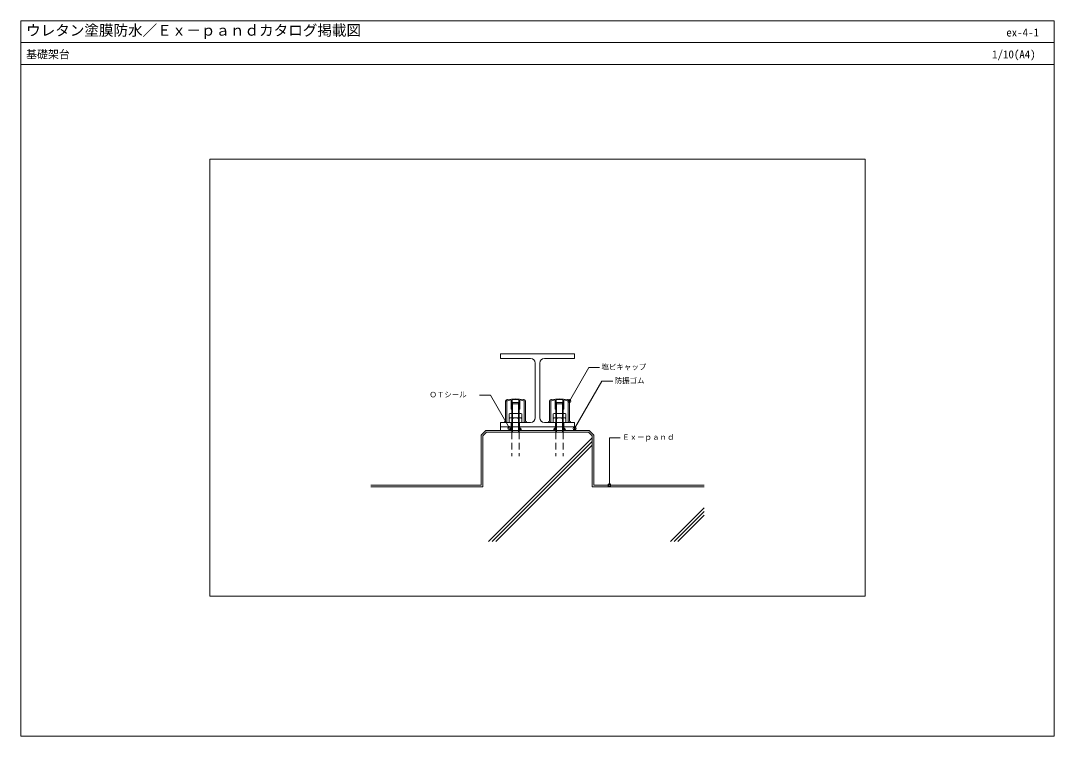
# Model space of a CAD drawing. Units: millimetres, scale not verified. Extents: x -1420 to 1420, y -983 to 983.
import ezdxf
from ezdxf.enums import TextEntityAlignment as Align

# ---------------------------------------------------------------- set-up
doc = ezdxf.new("R2010")
doc.units = ezdxf.units.MM
doc.header["$LTSCALE"] = 3
doc.linetypes.add('USER1', pattern=[9.525, 6.35, -3.175])
for name, color, linetype, lineweight in [('0-0_0', 7, 'Continuous', 18), ('0-1_WAKU', 7, 'Continuous', 18), ('0-3_KUTAI', 3, 'Continuous', 18), ('0-4_BOUSUI', 1, 'Continuous', 18), ('0-5_HATCH', 9, 'Continuous', 18), ('0-6_KANAMONO_SCREW', 4, 'Continuous', 18), ('0-7_MOJI', 7, 'Continuous', 18), ('0-8_A022KUTAI-S', 6, 'Continuous', 18)]:
    doc.layers.add(name, color=color, linetype=linetype, lineweight=lineweight)
doc.styles.add('ＭＳ ゴシック', font='')
doc.styles.get('ＭＳ ゴシック').set_extended_font_data('MS Gothic')

msp = doc.modelspace()

# ---------------------------------------------------------------- linework, layer by layer
at = {"layer": '0-0_0'}
msp.add_line((-1420, 922.681), (1420, 922.681), dxfattribs=at)
msp.add_lwpolyline([(-900, -597.681), (900, -597.681), (900, 602.319), (-900, 602.319)], close=True, dxfattribs=at)
at = {"layer": '0-1_WAKU'}
for points in [[(-1420, -982.681), (1420, -982.681), (1420, 982.681), (-1420, 982.681)], [(1420, 862.681), (-1420, 862.681), (-1420, 982.681), (1420, 982.681)]]:
    msp.add_lwpolyline(points, close=True, dxfattribs=at)
at = {"layer": '0-3_KUTAI'}
msp.add_lwpolyline([(-457.5, -297.681), (-149.776, -297.681), (-149.776, -157.681), (-139.776, -147.681), (140.224, -147.681), (150.224, -157.681), (150.224, -297.681), (457.5, -297.681)], dxfattribs=at)
at = {"layer": '0-4_BOUSUI'}
for points in [[(-102, -132.681), (102, -132.681), (102, -142.681), (-102, -142.681)], [(-71.5, -132.681), (-49.5, -132.681), (-49.5, -142.681), (-71.5, -142.681)], [(49.5, -132.681), (71.5, -132.681), (71.5, -142.681), (49.5, -142.681)]]:
    msp.add_lwpolyline(points, close=True, dxfattribs=at)
for points in [[(-457.5, -292.681), (-154.776, -292.681), (-154.776, -155.61), (-141.847, -142.681), (142.295, -142.681), (155.224, -155.61), (155.224, -292.681), (457.5, -292.681)], [(-457.5, -297.681), (-149.776, -297.681), (-149.776, -157.681), (-139.776, -147.681), (140.224, -147.681), (150.224, -157.681), (150.224, -297.681), (457.5, -297.681)]]:
    msp.add_lwpolyline(points, dxfattribs=at)
for centre, start, end in [((-68.966, -142.681), 90, 180), ((-52.034, -142.681), 360, 90), ((52.034, -142.681), 90, 180), ((68.966, -142.681), 360, 90)]:
    msp.add_arc(centre, 8, start, end, dxfattribs=at)
at = {"layer": '0-5_HATCH'}
for p, q in [((-76.965, -142.54), (-69.107, -134.682)), ((-73.308, -142.681), (-76.361, -139.628)), ((-68.966, -142.533), (-74.548, -136.951)), ((-72.616, -142.681), (-68.966, -139.032)), ((-68.966, -138.043), (-71.806, -135.202)), ((-52.034, -135.57), (-51.19, -134.726)), ((-52.034, -140.06), (-47.842, -135.868)), ((-46.367, -142.681), (-52.034, -137.014)), ((-50.857, -142.681), (-52.034, -141.504)), ((-50.165, -142.681), (-45.52, -138.037)), ((-44.464, -140.094), (-49.447, -135.111)), ((-45.675, -142.681), (-44.176, -141.182)), ((44.035, -142.54), (51.893, -134.682)), ((47.692, -142.681), (44.639, -139.628)), ((52.034, -142.533), (46.452, -136.951)), ((48.384, -142.681), (52.034, -139.032)), ((52.034, -138.043), (49.194, -135.202)), ((68.966, -135.57), (69.81, -134.726)), ((68.966, -140.06), (73.158, -135.868)), ((74.633, -142.681), (68.966, -137.014)), ((70.143, -142.681), (68.966, -141.504)), ((70.835, -142.681), (75.48, -138.037)), ((76.536, -140.094), (71.553, -135.111)), ((75.325, -142.681), (76.824, -141.182)), ((-134.776, -447.681), (150.224, -162.681)), ((-124.776, -447.681), (150.224, -172.681)), ((-114.776, -447.681), (150.224, -182.681)), ((365.224, -447.681), (457.5, -355.405)), ((375.224, -447.681), (457.5, -365.405)), ((385.224, -447.681), (457.5, -375.405))]:
    msp.add_line(p, q, dxfattribs=at)
at = {"layer": '0-6_KANAMONO_SCREW'}
for p, q in [((-50.5, -69.33), (-70.5, -69.33)), ((-68.966, -65.83), (-68.966, -147.681)), ((-52.034, -65.83), (-52.034, -147.681)), ((70.5, -69.33), (50.5, -69.33)), ((52.034, -65.83), (52.034, -147.681)), ((68.966, -65.83), (68.966, -147.681)), ((-74.595, -108.181), (-46.405, -108.181)), ((-69.065, -97.006), (-69.065, -107.981)), ((-69.065, -109.506), (-69.065, -120.481)), ((-51.935, -97.006), (-51.935, -107.981)), ((-51.935, -109.506), (-51.935, -120.481)), ((46.405, -108.181), (74.595, -108.181)), ((51.935, -97.006), (51.935, -107.981)), ((51.935, -109.506), (51.935, -120.481)), ((69.065, -97.006), (69.065, -107.981)), ((69.065, -109.506), (69.065, -120.481)), ((-88.004, -120.681), (-90.809, -120.681)), ((-74.595, -120.681), (-46.405, -120.681)), ((32.996, -120.681), (30.191, -120.681)), ((46.405, -120.681), (74.595, -120.681))]:
    msp.add_line(p, q, dxfattribs=at)
at = {"layer": '0-6_KANAMONO_SCREW', "linetype": 'USER1'}
for p, q in [((-70.5, -147.681), (-70.5, -213.691)), ((-50.5, -147.681), (-50.5, -213.691)), ((50.5, -147.681), (50.5, -213.691)), ((70.5, -147.681), (70.5, -213.691))]:
    msp.add_line(p, q, dxfattribs=at)
at = {"layer": '0-6_KANAMONO_SCREW'}
for points in [[(-83.31, -58.061), (-60.709, -55.681), (-60.291, -55.681), (-37.69, -58.061)], [(37.69, -58.061), (60.291, -55.681), (60.709, -55.681), (83.31, -58.061)], [(-90.809, -120.681), (-90.809, -118.844), (-87.691, -116.917), (-87.691, -62.09)], [(-84.691, -62.788), (-84.691, -118.59), (-87.809, -120.517), (-88.004, -120.681)], [(-38.368, -61.006), (-48.991, -58.882), (-48.991, -84.504), (-51.512, -84.504), (-51.512, -58.617), (-60.5, -57.67), (-69.488, -58.617), (-69.488, -84.504), (-72.009, -84.504), (-72.009, -58.882), (-82.632, -61.006)], [(-50.5, -147.681), (-50.5, -69.33), (-52.034, -65.83), (-68.966, -65.83), (-70.5, -69.33), (-70.5, -147.681)], [(-33.309, -62.09), (-33.309, -116.917), (-30.191, -118.844), (-30.191, -120.681), (-32.996, -120.681), (-33.191, -120.517), (-36.309, -118.59), (-36.309, -62.788)], [(30.191, -120.681), (30.191, -118.844), (33.309, -116.917), (33.309, -62.09)], [(36.309, -62.788), (36.309, -118.59), (33.191, -120.517), (32.996, -120.681)], [(82.632, -61.006), (72.009, -58.882), (72.009, -84.504), (69.488, -84.504), (69.488, -58.617), (60.5, -57.67), (51.512, -58.617), (51.512, -84.504), (48.991, -84.504), (48.991, -58.882), (38.368, -61.006)], [(70.5, -147.681), (70.5, -69.33), (68.966, -65.83), (52.034, -65.83), (50.5, -69.33), (50.5, -147.681)], [(87.691, -62.09), (87.691, -116.917), (90.809, -118.844), (90.809, -120.681), (88.004, -120.681), (87.809, -120.517), (84.691, -118.59), (84.691, -62.788)]]:
    msp.add_lwpolyline(points, dxfattribs=at)
for points in [[(-43.37, -97.006), (-43.37, -107.981), (-77.63, -107.981), (-77.63, -97.006), (-75.335, -95.681), (-45.665, -95.681)], [(-45.665, -108.181), (-75.335, -108.181), (-77.63, -109.506), (-77.63, -120.481), (-43.37, -120.481), (-43.37, -109.506)], [(77.63, -97.006), (77.63, -107.981), (43.37, -107.981), (43.37, -97.006), (45.665, -95.681), (75.335, -95.681)], [(75.335, -108.181), (45.665, -108.181), (43.37, -109.506), (43.37, -120.481), (77.63, -120.481), (77.63, -109.506)]]:
    msp.add_lwpolyline(points, close=True, dxfattribs=at)
for centre, radius, start, end in [((-81.047, -64.919), 7.222, 108.26508, 156.93758), ((-81.047, -64.919), 4.222, 112.05995, 149.6875), ((-39.953, -64.919), 4.222, 30.3125, 67.94005), ((-39.953, -64.919), 7.222, 23.06242, 71.73492), ((39.953, -64.919), 7.222, 108.26508, 156.93758), ((39.953, -64.919), 4.222, 112.05995, 149.6875), ((81.047, -64.919), 4.222, 30.3125, 67.94005), ((81.047, -64.919), 7.222, 23.06242, 71.73492), ((-73.347, -103.264), 7.583, 55.61575, 124.38425), ((-73.347, -115.764), 7.583, 55.61575, 124.38425), ((-74.595, -107.981), 0.2, 180, 270), ((-60.5, -124.026), 28.345, 72.41205, 107.58795), ((-60.5, -136.526), 28.345, 72.41205, 107.58795), ((-47.653, -103.264), 7.583, 55.61575, 124.38425), ((-47.653, -115.764), 7.583, 55.61575, 124.38425), ((-46.405, -107.981), 0.2, 270, 0), ((47.653, -103.264), 7.583, 55.61575, 124.38425), ((47.653, -115.764), 7.583, 55.61575, 124.38425), ((46.405, -107.981), 0.2, 180, 270), ((60.5, -124.026), 28.345, 72.41205, 107.58795), ((60.5, -136.526), 28.345, 72.41205, 107.58795), ((73.347, -103.264), 7.583, 55.61575, 124.38425), ((73.347, -115.764), 7.583, 55.61575, 124.38425), ((74.595, -107.981), 0.2, 270, 0), ((-74.595, -120.481), 0.2, 180, 270), ((-46.405, -120.481), 0.2, 270, 0), ((46.405, -120.481), 0.2, 180, 270), ((74.595, -120.481), 0.2, 270, 0)]:
    msp.add_arc(centre, radius, start, end, dxfattribs=at)
at = {"layer": '0-7_MOJI'}
for p, q in [((87.691, -62.09), (140.77, 29.845)), ((170.77, 29.845), (140.77, 29.845)), ((102, -137.681), (177, -7.777)), ((207, -7.777), (177, -7.777)), ((-159.211, -46.153), (-129.211, -46.153)), ((-77.277, -136.105), (-129.211, -46.153)), ((227.5, -162.777), (197.5, -162.777)), ((197.5, -292.681), (197.5, -162.777))]:
    msp.add_line(p, q, dxfattribs=at)
for centre in [(87.691, -62.09), (-77.277, -136.105), (102, -137.681), (197.5, -292.681)]:
    msp.add_circle(centre, 4, dxfattribs=at)
at = {"layer": '0-8_A022KUTAI-S'}
for p, q in [((-6, -107.681), (-6, 42.319)), ((6, 42.319), (6, -107.681)), ((-72, -120.681), (-72, -132.681)), ((-49, -120.681), (-49, -132.681)), ((-49, -120.681), (-19, -120.681)), ((49, -132.681), (-49, -132.681)), ((19, -120.681), (49, -120.681)), ((49, -120.681), (49, -132.681)), ((49, -120.681), (49, -132.681)), ((72, -120.681), (72, -132.681)), ((72, -120.681), (72, -132.681))]:
    msp.add_line(p, q, dxfattribs=at)
at = {"layer": '0-8_A022KUTAI-S', "linetype": 'USER1'}
for p, q in [((-72, -120.681), (-49, -120.681)), ((-72, -132.681), (-49, -132.681)), ((49, -120.681), (72, -120.681)), ((49, -120.681), (72, -120.681)), ((49, -132.681), (72, -132.681)), ((49, -132.681), (72, -132.681))]:
    msp.add_line(p, q, dxfattribs=at)
at = {"layer": '0-8_A022KUTAI-S'}
for points in [[(-19, 55.319), (-102, 55.319), (-102, 67.319), (102, 67.319), (102, 55.319), (19, 55.319)], [(-72, -132.681), (-102, -132.681), (-102, -120.681), (-72, -120.681)], [(72, -120.681), (102, -120.681), (102, -132.681), (72, -132.681)]]:
    msp.add_lwpolyline(points, dxfattribs=at)
for centre, start, end in [((-19, 42.319), 0, 90), ((19, 42.319), 90, 180), ((-19, -107.681), 270, 0), ((19, -107.681), 180, 270)]:
    msp.add_arc(centre, 13, start, end, dxfattribs=at)

# ---------------------------------------------------------------- texts
at = {"layer": '0-1_WAKU', "style": 'ＭＳ ゴシック'}
for s, height, p in [('ウレタン塗膜防水／Ｅｘ－ｐａｎｄカタログ掲載図', 29.33, (-1405, 932.681)), ('ex-4-1', 21.99, (1288.046, 932.681)), ('基礎架台', 21.99, (-1405, 872.681)), ('1/10(A4)', 21.99, (1249.061, 872.681))]:
    msp.add_text(s, height=height, dxfattribs=at).set_placement(p, align=Align.BOTTOM_LEFT)
at = {"layer": '0-7_MOJI', "style": 'ＭＳ ゴシック'}
for s, p in [('塩ビキャップ', (175.77, 19.845)), ('防振ゴム', (212, -17.777)), ('ＯＴシール', (-297.104, -56.153)), ('Ｅｘ－ｐａｎｄ', (232.5, -172.777))]:
    msp.add_text(s, height=14.66, dxfattribs=at).set_placement(p, align=Align.BOTTOM_LEFT)

doc.saveas('drawing.dxf')
